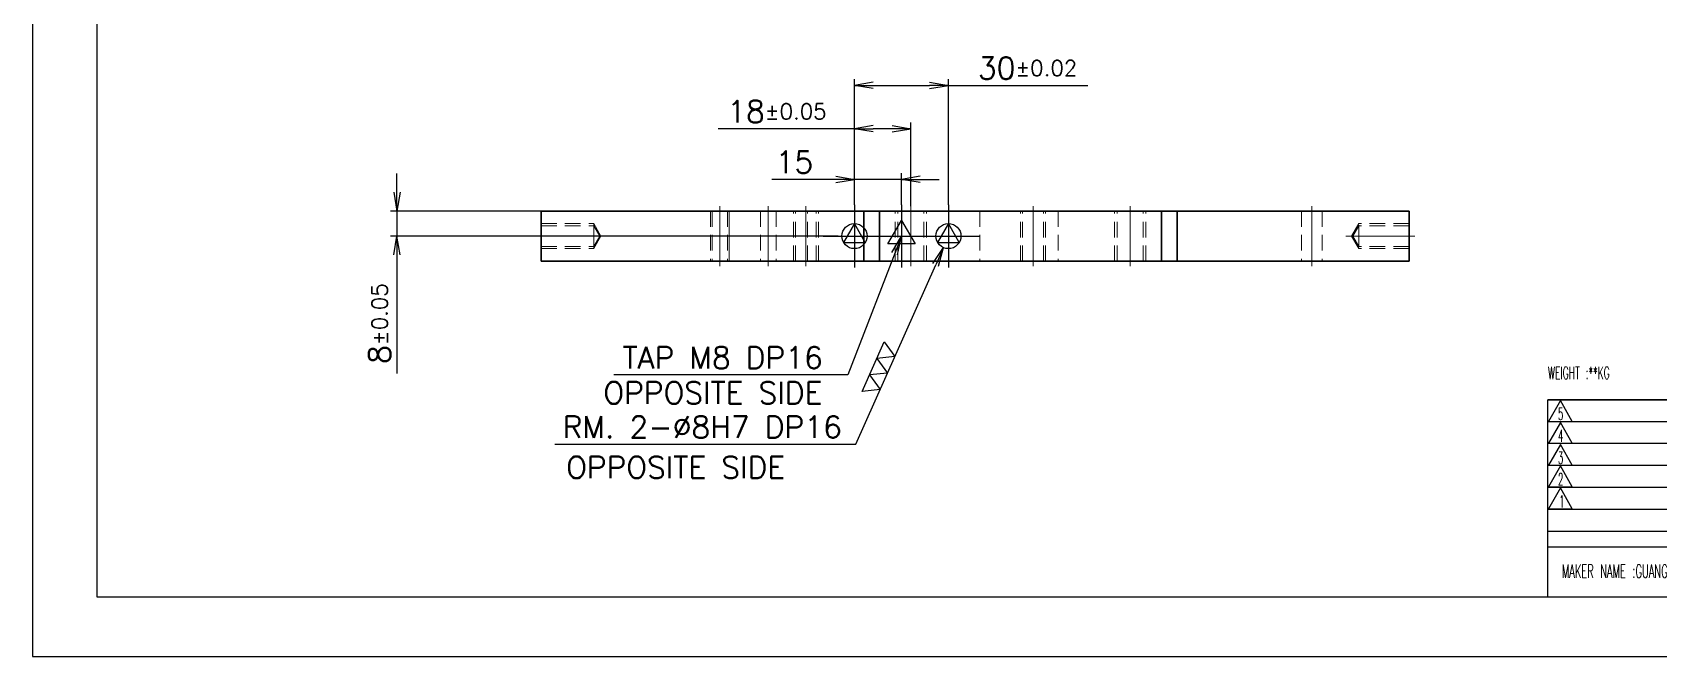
# Model space of a CAD drawing. Header units: millimetres. Extents: x 7914 to 16415, y -883 to 305.
# Drawn here: x 11342 to 11861, y -882 to -683 of the extents above; entities that cross this region are included whole.
import ezdxf

# ---------------------------------------------------------------- set-up
doc = ezdxf.new("R2010")
doc.units = ezdxf.units.MM
doc.linetypes.add('CENTER-HOKUTO', pattern=[23, 20, -1, 1, -1])
doc.linetypes.add('HIDDEN-HOKUTO', pattern=[3.8, 2.5, -1.3])
doc.layers.add('AM_7', color=2, linetype='CENTER-HOKUTO', lineweight=30)
doc.layers.add('AM_HID', color=1, linetype='HIDDEN-HOKUTO', lineweight=25)
doc.layers.add('title_frame', color=7, linetype='Continuous')
doc.layers.add('word_dim', color=253, linetype='Continuous')
doc.styles.add('MX_NOTE_STANDARD', font='txt.shx', dxfattribs={"bigfont": 'bigfont.shx'})
doc.styles.get("Standard").update_dxf_attribs({"font": 'romans.shx', "bigfont": 'bigfont.shx'})
doc.dimstyles.new('RS1-2', dxfattribs={"dimscale": 2, "dimtxt": 3.5, "dimasz": 3, "dimexe": 1, "dimexo": 0, "dimgap": 1, "dimtad": 3, "dimdsep": 46, "dimtxsty": 'Standard', "dimblk1": 'OPEN', "dimblk2": 'OPEN', "dimsah": 1, "dimcen": 0, "dimclrd": 256, "dimclre": 256, "dimclrt": 3, "dimadec": 0, "dimazin": 0, "dimtfac": 1, "dimtmove": 0, "dimatfit": 3, "dimldrblk": 'OPEN', "dimfxl": 0, "dimtolj": 1, "dimtzin": 0, "dimarcsym": 0})

# ---------------------------------------------------------------- blocks, each defined once
blk = doc.blocks.new('A$C404331B6')
at = {"layer": 'title_frame'}
for p, q in [((0, -31.5), (0, 0)), ((0, 0), (53.9, 0)), ((79.62, 0), (0, 0)), ((53.9, -23.5), (53.9, 0)), ((62.48, -23.5), (62.48, 0)), ((62.48, -23.5), (62.48, 0)), ((71.05, -23.5), (71.05, 0)), ((71.05, -23.5), (71.05, 0)), ((79.62, 0), (79.62, -31.5)), ((79.62, 0), (167.83, 0)), ((88.2, -23.5), (88.2, 0)), ((123.73, 0), (123.73, -3.5)), ((130.3, 0), (130.3, -3.5)), ((1.98, -0.12), (0.1, -3.45)), ((3.86, -3.45), (1.98, -0.12)), ((53.9, -3.5), (0, -3.5)), ((79.62, -3.5), (0, -3.5)), ((0.1, -3.45), (3.86, -3.45)), ((1.98, -3.6), (0.1, -6.92)), ((3.86, -6.92), (1.98, -3.6)), ((79.62, -3.5), (167.83, -3.5)), ((96.78, -18.9), (96.78, -3.5)), ((105.35, -31.5), (105.35, -3.5)), ((113.92, -31.5), (113.92, -3.5)), ((53.9, -7), (0, -7)), ((79.62, -7), (0, -7)), ((0.1, -6.92), (3.86, -6.92)), ((1.98, -7.13), (0.1, -10.45)), ((3.86, -10.45), (1.98, -7.13)), ((113.92, -7), (79.62, -7)), ((53.9, -10.5), (0, -10.5)), ((79.62, -10.5), (0, -10.5)), ((0.1, -10.45), (3.86, -10.45)), ((1.98, -10.54), (0.1, -13.87)), ((3.86, -13.87), (1.98, -10.54)), ((113.92, -10.5), (79.62, -10.5)), ((53.9, -14), (0, -14)), ((79.62, -14), (0, -14)), ((0.1, -13.87), (3.86, -13.87)), ((1.98, -14.07), (0.1, -17.4)), ((3.86, -17.4), (1.98, -14.07)), ((53.9, -17.5), (0, -17.5)), ((79.62, -17.5), (0, -17.5)), ((0.1, -17.4), (3.86, -17.4)), ((79.62, -18.9), (113.92, -18.9)), ((53.9, -21), (0, -21)), ((79.62, -21), (0, -21)), ((79.62, -23.5), (0, -23.5)), ((113.92, -23.5), (79.62, -23.5)), ((113.92, -25), (167.83, -25)), ((160.48, -25), (160.48, -31.5)), ((160.48, -27.5), (167.83, -27.5)), ((167.83, -31.5), (0, -31.5))]:
    blk.add_line(p, q, dxfattribs=at)
at = {"layer": 'title_frame', "color": 3, "style": 'MX_NOTE_STANDARD', "width": 0.5341}
for s, height, p in [('5', 1.92, (1.59, -3.22)), ('MATERIAL', 1.973, (80.3, -2.79)), ('QTY', 1.973, (125.5, -2.7)), ('4', 1.92, (1.59, -6.7)), ('APPR', 1.973, (81.89, -6.26)), ('CHECK', 1.973, (89.99, -6.26)), ('DRAWING', 1.973, (97.51, -6.26)), ('DESIGNED', 1.973, (105.7, -6.26)), ('MODEL NAME', 1.973, (114.63, -6.41)), ('3', 1.92, (1.59, -10.23)), ('2', 1.92, (1.59, -13.64)), ('1', 1.92, (1.78, -17.17)), ('ORIG, DRAWINGS', 2.4112, (19.27, -20.34)), ('PLANT', 2.74, (80.46, -22.73)), ('SCALE', 1.973, (106.88, -22.28)), ('REVISION  RECORD', 1.9728, (19.32, -23.18)), ('DATE', 1.973, (55.94, -23.26)), ('DR', 1.973, (65.43, -23.27)), ('CHK', 1.973, (73.61, -23.23)), ('Dwg.No.', 1.973, (114.71, -27.52)), ('SHEET', 1.973, (161.71, -27.29)), ('MAKER NAME :GUANGZHOU RISONG INTELLIGENT TECHNOLOGY HOLDING CO., LTD.', 2.16, (2.22, -28.43))]:
    blk.add_text(s, height=height, dxfattribs=at).set_placement(p)
blk = doc.blocks.new('_Open')
at = {"color": 0, "lineweight": -2}
for p, q in [((-1, 0.167), (0, 0)), ((-1, -0.167), (0, 0)), ((0, 0), (-1, 0))]:
    blk.add_line(p, q, dxfattribs=at)
blk = doc.blocks.new('*D131')
at = {"layer": 'DEFPOINTS', "color": 0, "linetype": 'Continuous', "ltscale": 2}
for p in [(11504.58, -739.95), (11458.52, -747.95), (11599.38, -747.95)]:
    blk.add_point(p, dxfattribs=at)
at = {"layer": 'word_dim', "linetype": 'Continuous', "lineweight": -2, "ltscale": 2}
for p, q in [((11458.52, -733.95), (11458.52, -727.95)), ((11504.58, -739.95), (11456.52, -739.95)), ((11458.52, -739.95), (11458.52, -747.95)), ((11599.38, -747.95), (11456.52, -747.95)), ((11458.52, -753.95), (11458.52, -791.78))]:
    blk.add_line(p, q, dxfattribs=at)
at = {"layer": 'word_dim', "linetype": 'Continuous', "lineweight": -2, "ltscale": 2, "xscale": 6, "yscale": 6, "zscale": 6}
for p, rotation in [((11458.52, -739.95), 270), ((11458.52, -747.95), 90)]:
    blk.add_blockref('_Open', p, dxfattribs=dict(at, rotation=rotation))
at = {"layer": 'word_dim', "color": 3, "linetype": 'Continuous', "ltscale": 2, "insert": (11453.02, -775.87), "char_height": 7, "attachment_point": 5, "rotation": 90}
blk.add_mtext('\\A1;8{\\H0.715x;%%p0.05}', dxfattribs=at)
blk = doc.blocks.new('MARK_8PIN')
at = {"color": 3, "linetype": 'Continuous'}
blk.add_lwpolyline([(0, 4), (-3.46, -2), (3.46, -2)], close=True, dxfattribs=at)
blk.add_circle((0, 0), 4, dxfattribs=at)
blk = doc.blocks.new('MARK_CENTER')
at = {"color": 2, "linetype": 'CENTER-HOKUTO'}
for p, q in [((0, 10), (0, -10)), ((-10, 0), (10, 0))]:
    blk.add_line(p, q, dxfattribs=at)
blk = doc.blocks.new('MARK_M8BOLT')
at = {"color": 3, "linetype": 'Continuous'}
for p, q in [((-2.17, -1.25), (0, 2.5)), ((0, 2.5), (2.17, -1.25)), ((2.17, -1.25), (-2.17, -1.25))]:
    blk.add_line(p, q, dxfattribs=at)
blk = doc.blocks.new('*D132')
at = {"layer": 'DEFPOINTS', "color": 0, "linetype": 'Continuous', "ltscale": 2}
for p in [(11604.58, -713.67), (11604.58, -737.95), (11622.58, -738.35)]:
    blk.add_point(p, dxfattribs=at)
at = {"layer": 'word_dim', "linetype": 'Continuous', "lineweight": -2, "ltscale": 2}
for p, q in [((11604.58, -713.67), (11561.08, -713.67)), ((11604.58, -737.95), (11604.58, -711.67)), ((11616.58, -713.67), (11610.58, -713.67)), ((11622.58, -738.35), (11622.58, -711.67))]:
    blk.add_line(p, q, dxfattribs=at)
at = {"layer": 'word_dim', "linetype": 'Continuous', "lineweight": -2, "ltscale": 2, "xscale": 6, "yscale": 6, "zscale": 6, "rotation": 180}
blk.add_blockref('_Open', (11604.58, -713.67), dxfattribs=at)
at = {"layer": 'word_dim', "linetype": 'Continuous', "lineweight": -2, "ltscale": 2, "xscale": 6, "yscale": 6, "zscale": 6}
blk.add_blockref('_Open', (11622.58, -713.67), dxfattribs=at)
at = {"layer": 'word_dim', "color": 3, "linetype": 'Continuous', "ltscale": 2, "insert": (11579.83, -708.17), "char_height": 7, "attachment_point": 5}
blk.add_mtext('\\A1;18{\\H0.715x;%%p0.05}', dxfattribs=at)
blk = doc.blocks.new('*D133')
at = {"layer": 'DEFPOINTS', "color": 0, "linetype": 'Continuous', "ltscale": 2}
for p in [(11634.58, -699.83), (11604.58, -737.95), (11634.58, -737.95)]:
    blk.add_point(p, dxfattribs=at)
at = {"layer": 'word_dim', "linetype": 'Continuous', "lineweight": -2, "ltscale": 2}
for p, q in [((11604.58, -737.95), (11604.58, -697.83)), ((11610.58, -699.83), (11628.58, -699.83)), ((11634.58, -737.95), (11634.58, -697.83)), ((11634.58, -699.83), (11679.08, -699.83))]:
    blk.add_line(p, q, dxfattribs=at)
at = {"layer": 'word_dim', "linetype": 'Continuous', "lineweight": -2, "ltscale": 2, "xscale": 6, "yscale": 6, "zscale": 6, "rotation": 180}
blk.add_blockref('_Open', (11604.58, -699.83), dxfattribs=at)
at = {"layer": 'word_dim', "linetype": 'Continuous', "lineweight": -2, "ltscale": 2, "xscale": 6, "yscale": 6, "zscale": 6}
blk.add_blockref('_Open', (11634.58, -699.83), dxfattribs=at)
at = {"layer": 'word_dim', "color": 3, "linetype": 'Continuous', "ltscale": 2, "insert": (11659.83, -694.33), "char_height": 7, "attachment_point": 5}
blk.add_mtext('\\A1;30{\\H0.715x;%%p0.02}', dxfattribs=at)
blk = doc.blocks.new('*D134')
at = {"layer": 'DEFPOINTS', "color": 0, "linetype": 'Continuous', "ltscale": 2}
for p in [(11619.58, -729.83), (11604.58, -737.95), (11619.58, -737.95)]:
    blk.add_point(p, dxfattribs=at)
at = {"layer": 'word_dim', "linetype": 'Continuous', "lineweight": -2, "ltscale": 2}
for p, q in [((11598.58, -729.83), (11578.25, -729.83)), ((11604.58, -737.95), (11604.58, -727.83)), ((11619.58, -729.83), (11604.58, -729.83)), ((11619.58, -737.95), (11619.58, -727.83)), ((11625.58, -729.83), (11631.58, -729.83))]:
    blk.add_line(p, q, dxfattribs=at)
at = {"layer": 'word_dim', "linetype": 'Continuous', "lineweight": -2, "ltscale": 2, "xscale": 6, "yscale": 6, "zscale": 6}
blk.add_blockref('_Open', (11604.58, -729.83), dxfattribs=at)
at = {"layer": 'word_dim', "linetype": 'Continuous', "lineweight": -2, "ltscale": 2, "xscale": 6, "yscale": 6, "zscale": 6, "rotation": 180}
blk.add_blockref('_Open', (11619.58, -729.83), dxfattribs=at)
at = {"layer": 'word_dim', "color": 3, "linetype": 'Continuous', "ltscale": 2, "insert": (11585.41, -724.33), "char_height": 7, "attachment_point": 5}
blk.add_mtext('\\A1;15', dxfattribs=at)
blk = doc.blocks.new('*D135')
at = {"layer": 'DEFPOINTS', "color": 0, "linetype": 'Continuous', "ltscale": 2}
for p in [(11636.21, -744.3), (11632.96, -751.61)]:
    blk.add_point(p, dxfattribs=at)
at = {"layer": 'word_dim', "linetype": 'Continuous', "lineweight": -2, "ltscale": 2}
for p, q in [((11605.05, -814.37), (11630.52, -757.09)), ((11508.98, -814.37), (11605.05, -814.37))]:
    blk.add_line(p, q, dxfattribs=at)
at = {"layer": 'word_dim', "linetype": 'Continuous', "lineweight": -2, "ltscale": 2, "xscale": 6, "yscale": 6, "zscale": 6, "rotation": 66.02776124757668}
blk.add_blockref('_Open', (11632.96, -751.61), dxfattribs=at)
at = {"layer": 'word_dim', "color": 3, "linetype": 'Continuous', "ltscale": 2, "insert": (11556.01, -808.87), "char_height": 7, "attachment_point": 5}
blk.add_mtext('\\A1;RM. 2-∅8H7 DP16', dxfattribs=at)
blk = doc.blocks.new('shiage3')
at = {"layer": 'word_dim', "color": 3, "linetype": 'Continuous'}
for p, q in [((-1.44, 2.5), (7.22, 2.5)), ((0, 0), (-1.44, 2.5)), ((1.44, 2.5), (0, 0)), ((2.89, 0), (1.44, 2.5)), ((4.33, 2.5), (2.89, 0)), ((5.77, 0), (4.33, 2.5)), ((7.22, 2.5), (5.77, 0))]:
    blk.add_line(p, q, dxfattribs=at)

msp = doc.modelspace()

# ---------------------------------------------------------------- linework, layer by layer
at = {"color": 7, "lineweight": 35, "ltscale": 0.4}
for p, q in [((11504.581, -755.951), (11504.581, -739.951)), ((11607.581, -739.951), (11607.581, -755.951)), ((11612.581, -739.951), (11612.581, -755.951)), ((11702.581, -755.951), (11702.581, -739.951)), ((11707.581, -755.951), (11707.581, -739.951)), ((11781.581, -739.951), (11781.581, -755.951))]:
    msp.add_line(p, q, dxfattribs=at)
at = {"color": 7, "lineweight": 35}
for p, q in [((11607.581, -739.951), (11504.581, -739.951)), ((11612.581, -739.951), (11702.581, -739.951)), ((11781.581, -739.951), (11707.581, -739.951)), ((11607.581, -755.951), (11504.581, -755.951)), ((11702.581, -755.951), (11612.581, -755.951)), ((11781.581, -755.951), (11707.581, -755.951))]:
    msp.add_line(p, q, dxfattribs=at)
at = {"color": 7, "lineweight": 35, "ltscale": 0.125}
for p, q in [((11612.581, -739.951), (11607.581, -739.951)), ((11702.581, -739.951), (11707.581, -739.951)), ((11612.581, -755.951), (11607.581, -755.951)), ((11702.581, -755.951), (11707.581, -755.951))]:
    msp.add_line(p, q, dxfattribs=at)
at = {"layer": 'AM_7', "color": 2, "lineweight": 13, "ltscale": 2}
for p, q in [((11561.581, -738.351), (11561.581, -757.552)), ((11577.081, -738.351), (11577.081, -757.552)), ((11589.081, -757.551), (11589.081, -738.351)), ((11622.581, -757.551), (11622.581, -738.351)), ((11661.581, -757.551), (11661.581, -738.351)), ((11692.581, -757.551), (11692.581, -738.351)), ((11750.581, -738.351), (11750.581, -757.552)), ((11619.581, -743.63), (11619.581, -752.272)), ((11502.673, -747.951), (11525.573, -747.951)), ((11623.902, -747.951), (11615.261, -747.951)), ((11783.412, -747.951), (11761.441, -747.951))]:
    msp.add_line(p, q, dxfattribs=at)
at = {"layer": 'AM_HID', "color": 1, "lineweight": 13, "ltscale": 2}
for p, q in [((11558.581, -739.951), (11558.581, -755.951)), ((11558.581, -739.951), (11558.581, -755.951)), ((11559.123, -739.951), (11559.123, -755.951)), ((11559.123, -739.951), (11559.123, -755.951)), ((11564.04, -739.951), (11564.04, -755.951)), ((11564.04, -739.951), (11564.04, -755.951)), ((11564.581, -755.951), (11564.581, -739.951)), ((11564.581, -739.951), (11564.581, -755.951)), ((11564.581, -739.951), (11564.581, -755.951)), ((11574.623, -739.951), (11574.623, -755.951)), ((11574.623, -739.951), (11574.623, -755.951)), ((11579.54, -739.951), (11579.54, -755.951)), ((11579.54, -739.951), (11579.54, -755.951)), ((11585.081, -755.951), (11585.081, -739.951)), ((11585.081, -755.951), (11585.081, -739.951)), ((11585.758, -755.951), (11585.758, -739.951)), ((11585.758, -755.951), (11585.758, -739.951)), ((11589.581, -755.951), (11589.581, -739.951)), ((11592.405, -755.951), (11592.405, -739.951)), ((11592.405, -755.951), (11592.405, -739.951)), ((11593.081, -755.951), (11593.081, -739.951)), ((11593.081, -755.951), (11593.081, -739.951)), ((11617.581, -755.951), (11617.581, -739.951)), ((11617.581, -755.951), (11617.581, -739.951)), ((11617.581, -755.951), (11617.581, -739.951)), ((11618.393, -755.951), (11618.393, -739.951)), ((11618.393, -755.951), (11618.393, -739.951)), ((11626.769, -755.951), (11626.769, -739.951)), ((11626.769, -755.951), (11626.769, -739.951)), ((11627.581, -755.951), (11627.581, -739.951)), ((11627.581, -755.951), (11627.581, -739.951)), ((11627.581, -755.951), (11627.581, -739.951)), ((11644.581, -739.951), (11644.581, -755.951)), ((11657.581, -755.951), (11657.581, -739.951)), ((11657.581, -755.951), (11657.581, -739.951)), ((11657.581, -755.951), (11657.581, -739.951)), ((11657.581, -755.951), (11657.581, -739.951)), ((11658.258, -755.951), (11658.258, -739.951)), ((11658.258, -755.951), (11658.258, -739.951)), ((11664.905, -755.951), (11664.905, -739.951)), ((11664.905, -755.951), (11664.905, -739.951)), ((11665.581, -755.951), (11665.581, -739.951)), ((11665.581, -755.951), (11665.581, -739.951)), ((11665.581, -755.951), (11665.581, -739.951)), ((11665.581, -755.951), (11665.581, -739.951)), ((11669.581, -739.951), (11669.581, -755.951)), ((11687.581, -755.951), (11687.581, -739.951)), ((11687.581, -755.951), (11687.581, -739.951)), ((11687.581, -755.951), (11687.581, -739.951)), ((11688.393, -755.951), (11688.393, -739.951)), ((11688.393, -755.951), (11688.393, -739.951)), ((11696.769, -755.951), (11696.769, -739.951)), ((11696.769, -755.951), (11696.769, -739.951)), ((11697.581, -755.951), (11697.581, -739.951)), ((11697.581, -755.951), (11697.581, -739.951)), ((11697.581, -755.951), (11697.581, -739.951)), ((11747.258, -739.951), (11747.258, -755.951)), ((11747.258, -739.951), (11747.258, -755.951)), ((11753.905, -739.951), (11753.905, -755.951)), ((11753.905, -739.951), (11753.905, -755.951)), ((11504.581, -743.951), (11521.355, -743.951)), ((11504.581, -743.951), (11521.355, -743.951)), ((11504.581, -744.627), (11521.355, -744.627)), ((11504.581, -744.627), (11521.355, -744.627)), ((11521.355, -746.033), (11521.355, -743.951)), ((11521.355, -743.951), (11521.355, -746.033)), ((11523.664, -747.951), (11521.355, -743.951)), ((11523.664, -747.951), (11521.355, -743.951)), ((11521.355, -749.869), (11521.355, -744.441)), ((11521.355, -744.441), (11521.355, -749.869)), ((11521.355, -746.358), (11521.355, -744.627)), ((11521.355, -744.627), (11521.355, -746.358)), ((11523.274, -747.951), (11521.355, -744.627)), ((11523.274, -747.951), (11521.355, -744.627)), ((11521.355, -749.544), (11521.355, -745.034)), ((11521.355, -745.034), (11521.355, -749.544)), ((11521.355, -751.461), (11521.355, -746.033)), ((11521.355, -746.033), (11521.355, -751.461)), ((11521.355, -750.868), (11521.355, -746.358)), ((11521.355, -746.358), (11521.355, -750.868)), ((11763.272, -747.951), (11765.581, -743.951)), ((11763.272, -747.951), (11765.581, -743.951)), ((11763.662, -747.951), (11765.581, -744.627)), ((11763.662, -747.951), (11765.581, -744.627)), ((11765.581, -751.461), (11765.581, -743.951)), ((11765.581, -751.461), (11765.581, -743.951)), ((11781.581, -743.951), (11765.581, -743.951)), ((11781.581, -743.951), (11765.581, -743.951)), ((11765.581, -744.441), (11765.581, -751.951)), ((11765.581, -744.441), (11765.581, -751.951)), ((11765.581, -744.627), (11765.581, -750.868)), ((11765.581, -750.868), (11765.581, -744.627)), ((11781.581, -744.627), (11765.581, -744.627)), ((11781.581, -744.627), (11765.581, -744.627)), ((11765.581, -745.034), (11765.581, -751.274)), ((11765.581, -751.274), (11765.581, -745.034)), ((11504.581, -751.274), (11521.355, -751.274)), ((11504.581, -751.274), (11521.355, -751.274)), ((11504.581, -751.951), (11521.355, -751.951)), ((11504.581, -751.951), (11521.355, -751.951)), ((11523.664, -747.951), (11521.355, -751.951)), ((11523.274, -747.951), (11521.355, -751.274)), ((11523.274, -747.951), (11521.355, -751.274)), ((11523.664, -747.951), (11521.355, -751.951)), ((11521.355, -751.274), (11521.355, -749.544)), ((11521.355, -749.544), (11521.355, -751.274)), ((11521.355, -751.951), (11521.355, -749.869)), ((11521.355, -749.869), (11521.355, -751.951)), ((11763.272, -747.951), (11765.581, -751.951)), ((11763.272, -747.951), (11765.581, -751.951)), ((11763.662, -747.951), (11765.581, -751.274)), ((11763.662, -747.951), (11765.581, -751.274)), ((11781.581, -751.274), (11765.581, -751.274)), ((11781.581, -751.274), (11765.581, -751.274)), ((11781.581, -751.951), (11765.581, -751.951)), ((11781.581, -751.951), (11765.581, -751.951))]:
    msp.add_line(p, q, dxfattribs=at)
at = {"layer": 'title_frame', "color": 4}
msp.add_lwpolyline([(12182.226, -288.11), (11342.226, -288.11), (11342.226, -882.11), (12182.226, -882.11)], close=True, dxfattribs=at)
at = {"layer": 'title_frame'}
msp.add_lwpolyline([(11362.876, -307.035), (12161.576, -307.035), (12161.576, -863.185), (11362.876, -863.185)], close=True, dxfattribs=at)

# ---------------------------------------------------------------- block references
at = {"layer": 'word_dim', "color": 3, "linetype": 'CENTER-HOKUTO', "ltscale": 2}
for p in [(11604.581, -747.951), (11634.581, -747.951)]:
    msp.add_blockref('MARK_CENTER', p, dxfattribs=at)
at = {"layer": 'word_dim', "color": 2, "linetype": 'CENTER-HOKUTO', "ltscale": 2}
msp.add_blockref('MARK_CENTER', (11619.581, -747.951), dxfattribs=at)
at = {"layer": 'word_dim', "color": 3, "linetype": 'Continuous', "ltscale": 2}
for p in [(11604.581, -747.951), (11634.581, -747.951)]:
    msp.add_blockref('MARK_8PIN', p, dxfattribs=at)
at = {"layer": 'word_dim', "color": 3, "linetype": 'Continuous', "ltscale": 2, "xscale": 2, "yscale": 2, "zscale": 2}
msp.add_blockref('MARK_M8BOLT', (11619.581, -747.951), dxfattribs=at)
at = {"layer": 'word_dim', "color": 3, "linetype": 'Continuous', "ltscale": 2, "xscale": 2, "yscale": 2, "zscale": 2, "rotation": 66.0277612475723}
msp.add_blockref('shiage3', (11612.806, -796.923), dxfattribs=at)
at = {"layer": 'word_dim', "ltscale": 2, "xscale": 2, "yscale": 2, "zscale": 2}
msp.add_blockref('A$C404331B6', (11825.926, -800.185), dxfattribs=at)

# ---------------------------------------------------------------- texts
at = {"layer": 'title_frame', "color": 3, "style": 'MX_NOTE_STANDARD', "width": 0.545}
msp.add_text('WEIGHT :**KG ', height=3.92, dxfattribs=at).set_placement((11825.975, -793.553))
at = {"layer": 'word_dim', "color": 3, "linetype": 'Continuous', "ltscale": 2, "insert": (11594.478, -790.247), "char_height": 7, "attachment_point": 9}
msp.add_mtext('TAP M8 DP16', dxfattribs=at)
at = {"layer": 'word_dim', "linetype": 'Continuous', "ltscale": 2, "char_height": 7, "width": 141.39058, "attachment_point": 1}
for insert in [(11524.459, -794.462), (11512.564, -818.235)]:
    msp.add_mtext('\\pt84;{\\C3;OPPOSITE SIDE}', dxfattribs=dict(at, insert=insert))

# ---------------------------------------------------------------- dimensions: what is measured, and where the dimension line sits
at = {"layer": 'word_dim', "linetype": 'Continuous', "ltscale": 2}
dim = msp.add_linear_dim(base=(11634.581, -699.83), p1=(11604.581, -737.951), p2=(11634.581, -737.951), text='<>{\\H0.715x;%%p0.02}', dimstyle='RS1-2', dxfattribs=at)
dim.commit()
dim.dimension.update_dxf_attribs({"geometry": '*D133', "text_midpoint": (11659.831, -694.33)})
dim = msp.add_linear_dim(base=(11604.581, -713.673), p1=(11622.581, -738.351), p2=(11604.581, -737.951), text='<>{\\H0.715x;%%p0.05}', dimstyle='RS1-2', dxfattribs=at)
dim.commit()
dim.dimension.update_dxf_attribs({"geometry": '*D132', "text_midpoint": (11579.832, -713.673), "dimtype": 160})
dim = msp.add_linear_dim(base=(11619.581, -729.827), p1=(11604.581, -737.951), p2=(11619.581, -737.951), dimstyle='RS1-2', dxfattribs=at)
dim.commit()
dim.dimension.update_dxf_attribs({"geometry": '*D134', "text_midpoint": (11585.415, -729.827), "dimtype": 160})
dim = msp.add_linear_dim(base=(11458.517, -747.951), p1=(11504.581, -739.951), p2=(11599.381, -747.951), angle=90, text='<>{\\H0.715x;%%p0.05}', dimstyle='RS1-2', dxfattribs=at)
dim.commit()
dim.dimension.update_dxf_attribs({"geometry": '*D131', "text_midpoint": (11453.017, -775.867)})
dim = msp.add_diameter_dim_2p(p1=(11636.207, -744.296), p2=(11632.956, -751.606), text='RM. 2-<>H7 DP16', dimstyle='RS1-2', override={"dimtoh": 1, "dimtofl": 0}, dxfattribs=at)
dim.commit()
dim.dimension.update_dxf_attribs({"geometry": '*D135', "text_midpoint": (11556.014, -814.372), "dimtype": 163})

# ---------------------------------------------------------------- leaders
at = {"layer": 'word_dim', "linetype": 'Continuous', "ltscale": 2, "annotation_type": 0, "has_hookline": 1, "hookline_direction": 1, "text_width": 66.733}
msp.add_leader([(11619.581, -747.951), (11602.478, -792.247), (11596.478, -792.247)], dimstyle='RS1-2', dxfattribs=at)

doc.saveas('drawing.dxf')
